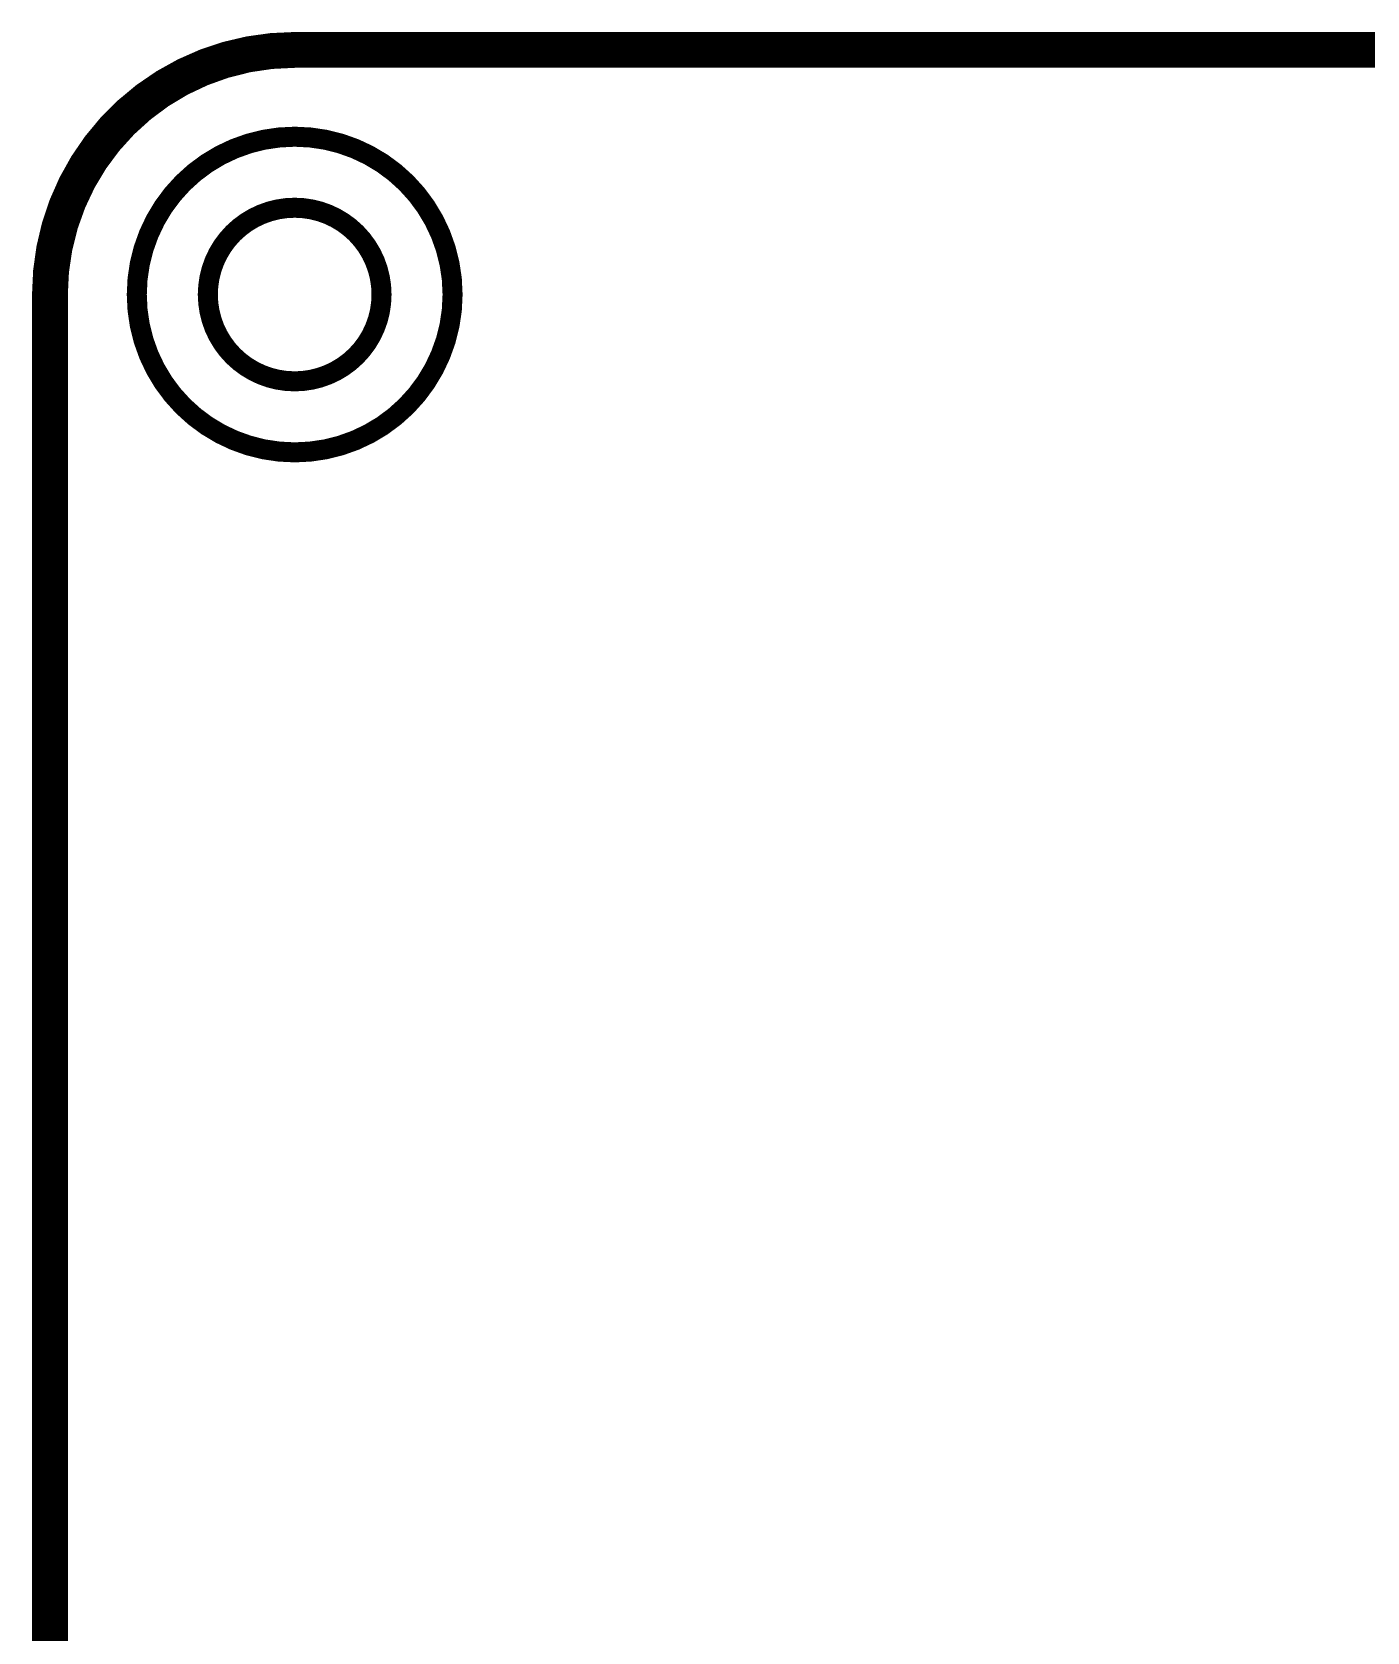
# Model space of a CAD drawing. Header units: millimetres. Extents: x 892 to 1144, y 1011 to 1123.
# Drawn here: x 1035.95 to 1052.86, y 1078.75 to 1099.03 of the extents above; entities that cross this region are included whole.
import ezdxf

# ---------------------------------------------------------------- set-up
doc = ezdxf.new("R2010")
doc.units = ezdxf.units.MM
for name, color, linetype in [('KeepOutLayer', 6, 'Continuous'), ('Mechanical10', 56, 'Continuous'), ('Mechanical12', 56, 'Continuous'), ('TopOverlay', 2, 'Continuous')]:
    doc.layers.add(name, color=color, linetype=linetype)

msp = doc.modelspace()

# ---------------------------------------------------------------- linework, layer by layer
at = {"layer": 'KeepOutLayer'}
for points, const_width in [([(1040.375, 1095.7, 1), (1038.175, 1095.7, 1)], 0.254), ([(1038.111, 1095.7, 1), (1038.238, 1095.7, 1)], 0.127), ([(1040.311, 1095.7, 1), (1040.438, 1095.7, 1)], 0.127)]:
    msp.add_lwpolyline(points, format="xyb", close=True, dxfattribs=dict(at, const_width=const_width))
at = {"layer": 'Mechanical10', "const_width": 0.254}
msp.add_lwpolyline([(1036.275, 1095.7, -0.414213), (1039.275, 1098.7)], format="xyb", dxfattribs=at)
for points in [[(1039.275, 1098.7), (1102.875, 1098.7)], [(1036.275, 1038.7), (1036.275, 1095.7)]]:
    msp.add_lwpolyline(points, dxfattribs=at)
at = {"layer": 'Mechanical10'}
for points, const_width in [([(1039.211, 1098.7, 1), (1039.338, 1098.7, 1)], 0.127), ([(1039.211, 1098.7, 1), (1039.338, 1098.7, 1)], 0.127), ([(1041.275, 1095.7, 1), (1037.275, 1095.7, 1)], 0.254), ([(1036.211, 1095.7, 1), (1036.338, 1095.7, 1)], 0.127), ([(1036.211, 1095.7, 1), (1036.338, 1095.7, 1)], 0.127), ([(1037.211, 1095.7, 1), (1037.338, 1095.7, 1)], 0.127), ([(1041.211, 1095.7, 1), (1041.338, 1095.7, 1)], 0.127)]:
    msp.add_lwpolyline(points, format="xyb", close=True, dxfattribs=dict(at, const_width=const_width))
at = {"layer": 'Mechanical12', "const_width": 0.254}
msp.add_lwpolyline([(1036.075, 1095.7, -0.414214), (1039.275, 1098.9)], format="xyb", dxfattribs=at)
for points in [[(1039.275, 1098.9), (1102.875, 1098.9)], [(1036.075, 1059.75), (1036.075, 1095.7)]]:
    msp.add_lwpolyline(points, dxfattribs=at)
at = {"layer": 'Mechanical12', "const_width": 0.127}
for points in [[(1039.211, 1098.9, 1), (1039.338, 1098.9, 1)], [(1039.211, 1098.9, 1), (1039.338, 1098.9, 1)], [(1036.011, 1095.7, 1), (1036.138, 1095.7, 1)], [(1036.011, 1095.7, 1), (1036.138, 1095.7, 1)]]:
    msp.add_lwpolyline(points, format="xyb", close=True, dxfattribs=at)
at = {"layer": 'TopOverlay', "const_width": 0.254}
msp.add_lwpolyline([(1036.175, 1095.7, -0.414214), (1039.275, 1098.8)], format="xyb", dxfattribs=at)
for points in [[(1039.275, 1098.8), (1102.875, 1098.8)], [(1036.175, 1059.65), (1036.175, 1095.7)]]:
    msp.add_lwpolyline(points, dxfattribs=at)
at = {"layer": 'TopOverlay', "const_width": 0.127}
for points in [[(1039.211, 1098.8, 1), (1039.338, 1098.8, 1)], [(1039.211, 1098.8, 1), (1039.338, 1098.8, 1)], [(1036.111, 1095.7, 1), (1036.238, 1095.7, 1)], [(1036.111, 1095.7, 1), (1036.238, 1095.7, 1)]]:
    msp.add_lwpolyline(points, format="xyb", close=True, dxfattribs=at)

doc.saveas('drawing.dxf')
